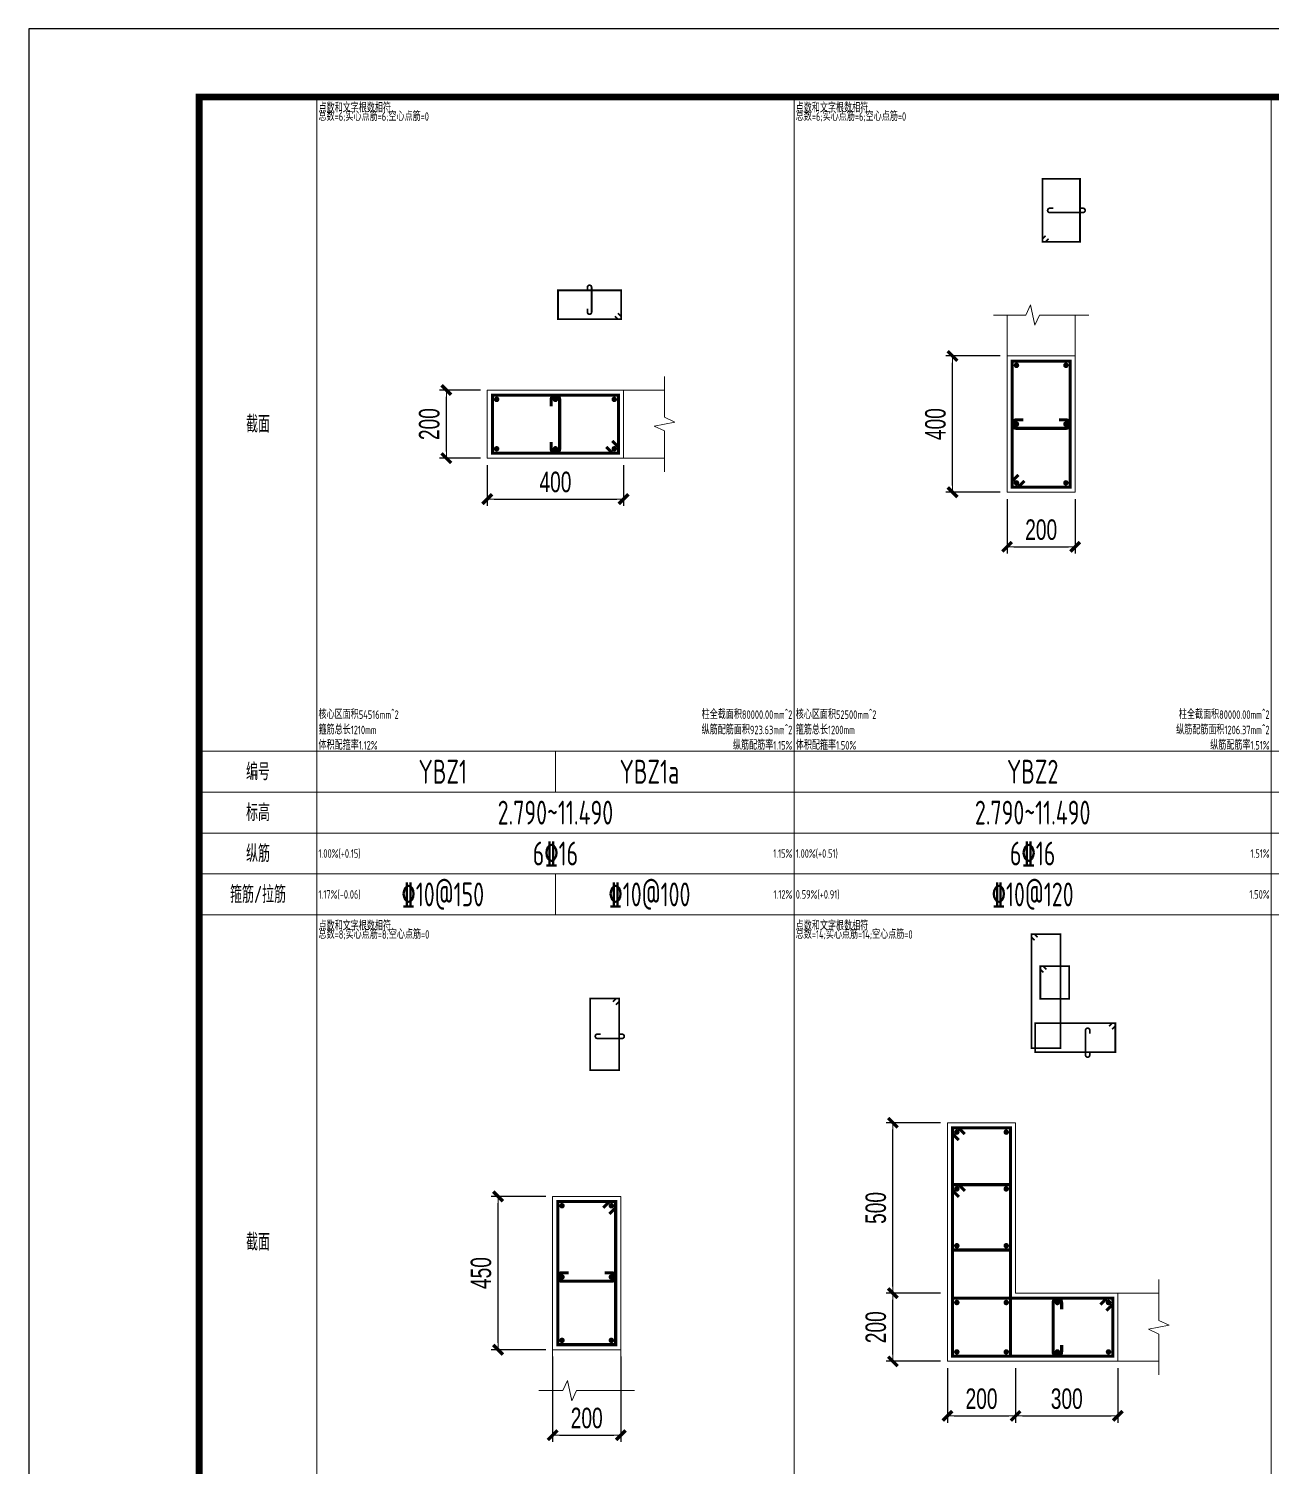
# Model space of a CAD drawing. Extents: x -129922 to 1190196, y -520662 to 139923.
# Drawn here: x 367865 to 386104, y -277581 to -256477 of the extents above; entities that cross this region are included whole.
import ezdxf
from ezdxf.enums import TextEntityAlignment as Align

# ---------------------------------------------------------------- set-up
doc = ezdxf.new("R2010")
doc.units = 0
doc.header["$LTSCALE"] = 1000
doc.header["$MEASUREMENT"] = 0
for name, color, linetype, lineweight in [('S-墙柱-REIN', 1, 'Continuous', 20), ('S-墙柱-大样细线', 7, 'Continuous', 20), ('S-墙柱-编号', 4, 'Continuous', 20), ('S-大样-DIM', 3, 'Continuous', 20), ('S-大样-REIN', 1, 'Continuous', 20), ('S-大样-实线', 2, 'Continuous', 20), ('S-通用-TAB', 7, 'Continuous', 20)]:
    doc.layers.add(name, color=color, linetype=linetype, lineweight=lineweight)
doc.layers.add('Y-云图图框', color=7, linetype='Continuous')
doc.layers.add('z-计算配筋', color=7, linetype='Continuous')
doc.layers.add('配箍校核', color=34, linetype='Continuous', plot=False)
doc.styles.add('_YT_Name', font='', dxfattribs={"width": 0.8})
doc.styles.add('_YT_Sign_Text', font='ros.shx', dxfattribs={"width": 0.8, "bigfont": 'hztxt.shx'})
doc.styles.add('BW_Dim', font='Bweng.shx', dxfattribs={"width": 0.7, "bigfont": 'hztxt.shx'})
doc.styles.add('BW_Rein', font='tssdeng.shx', dxfattribs={"width": 0.7, "bigfont": 'hztxt.shx'})
doc.styles.get("Standard").update_dxf_attribs({"font": 'gbenor.shx', "bigfont": 'gbcbig.shx'})
doc.styles.add('TSSD_Rein', font='tssdeng.shx', dxfattribs={"width": 0.7, "bigfont": 'hztxt.shx'})
doc.styles.get('_YT_Name').set_extended_font_data('SimHei')
doc.dimstyles.new('Cyz_20_100', dxfattribs={"dimtxt": 300, "dimasz": 100, "dimexe": 100, "dimexo": 100, "dimgap": 100, "dimtad": 1, "dimdec": 0, "dimlfac": 0.2, "dimzin": 0, "dimdsep": 46, "dimtxsty": 'BW_Dim', "dimblk": '_bwk', "dimcen": 0, "dimclrt": 7, "dimadec": 0, "dimazin": 0, "dimtfac": 1, "dimtdec": 0, "dimtix": 1, "dimtmove": 2, "dimatfit": 0, "dimfxl": 0, "dimtolj": 1, "dimtzin": 0, "dimarcsym": 0})

# ---------------------------------------------------------------- blocks, each defined once
blk = doc.blocks.new('ECMCTK_A1_横_单行图名--0')
at = {"color": 4}
blk.add_lwpolyline([(0, 0), (841, 0), (841, 594), (0, 594)], close=True, dxfattribs=at)
at = {"const_width": 1}
blk.add_lwpolyline([(25, 10), (831, 10), (831, 584), (25, 584)], close=True, dxfattribs=at)
at = {"color": 80, "flags": 3}
for tag, height, p in [('YTHQINS', 3, (34.31, 585.5)), ('ECMCKEY', 3, (292.07, 288.23)), ('YTTQINS', 5.62, (848.03, 12.81)), ('YTFRAME', 3, (652.76, 5.84)), ('YTBARCODE_T1', 3, (749.78, 5.95))]:
    blk.add_attdef(tag, text='', height=height, dxfattribs=at).set_placement(p, align=Align.MIDDLE_CENTER)
for tag, height, style, width, p in [('证书编号', 4, '_YT_Sign_Text', 0.8, (708.87, 43.81)), ('审查批准号', 4, '_YT_Sign_Text', 0.8, (761.06, 43.81)), ('工程号', 4, '_YT_Sign_Text', 0.5, (804.08, 44.12)), ('设计单位', 6, '_YT_Name', 0.8, (623.75, 38.6)), ('建设单位', 4, '_YT_Sign_Text', 0.8, (734.96, 36.11)), ('阶段', 4, '_YT_Sign_Text', 0.8, (804.08, 35.81)), ('项目号', 4, '_YT_Sign_Text', 0.5, (822.08, 33.72)), ('项目名称', 4, '_YT_Sign_Text', 0.8, (734.96, 28.11)), ('专业', 4, '_YT_Sign_Text', 0.8, (804.08, 27.31)), ('图纸编号', 4, '_YT_Sign_Text', 0.5, (803.93, 19.36)), ('图纸名称', 4.5, '_YT_Name', 0.8, (735.39, 15.06)), ('版本号', 4, '_YT_Sign_Text', 0.8, (822.08, 13)), ('出图比例', 4.2, '_YT_Sign_Text', 0.8, (681.82, 11.78)), ('日期', 4, '_YT_Sign_Text', 0.5, (803.88, 12.13))]:
    blk.add_attdef(tag, text='', height=height, dxfattribs=dict(style=style, width=width)).set_placement(p, align=Align.CENTER)
at = {"style": '_YT_Sign_Text', "width": 0.8, "flags": 3}
for tag, p, height in [('[审定人]', (590.95, 27.81), 4.1), ('{审定人}', (605.87, 26.45), 6.24), ('[校对人]', (642.23, 27.82), 4.1), ('{校对人}', (658.35, 26.53), 6.24), ('{审核人}', (606.98, 18.44), 6.24), ('{设计人}', (658.48, 18.54), 6.24), ('[审核人]', (591.01, 19.76), 4.1), ('[设计人]', (642.47, 20.21), 4.1), ('{项目负责人}', (608.28, 10.72), 6.24), ('{专业负责人}', (658.58, 10.36), 6.24), ('[项目负责人]', (590.78, 12.01), 4.1), ('[专业负责人]', (642.74, 11.77), 4.1)]:
    blk.add_attdef(tag, p, '', height=height, dxfattribs=at)
at = {"color": 80, "flags": 3}
for tag, p in [('YTQRCODE', (551.04, 11.91)), ('YTBZSIT', (25, 10)), ('EXT_TK_LEFT', (25, 10))]:
    blk.add_attdef(tag, p, '', height=3, dxfattribs=at)
blk = doc.blocks.new('_bwk')
blk.add_line((-1, 0), (0, 0))
at = {"const_width": 0.5}
blk.add_lwpolyline([(-0.7, -0.7), (0.7, 0.7)], dxfattribs=at)
blk = doc.blocks.new('*D1474')
at = {"layer": 'Defpoints', "color": 0, "transparency": 16777216}
for p in [(374749, -273607), (375549, -273607), (375549, -275857)]:
    blk.add_point(p, dxfattribs=at)
at = {"layer": 'S-大样-DIM', "color": 0, "lineweight": -2, "transparency": 16777216}
for p, q in [((375449, -273607), (374649, -273607)), ((374749, -275757), (374749, -273707)), ((375449, -275857), (374649, -275857))]:
    blk.add_line(p, q, dxfattribs=at)
at = {"layer": 'S-大样-DIM', "color": 0, "lineweight": -2, "transparency": 16777216, "xscale": 100, "yscale": 100, "zscale": 100}
for p, rotation in [((374749, -273607), 90), ((374749, -275857), 270)]:
    blk.add_blockref('_bwk', p, dxfattribs=dict(at, rotation=rotation))
at = {"layer": 'S-大样-DIM', "color": 7, "transparency": 16777216, "insert": (374499, -274732), "char_height": 300, "attachment_point": 5, "rotation": 90, "style": 'BW_Dim'}
blk.add_mtext('\\A1;450', dxfattribs=at)
blk = doc.blocks.new('*D1475')
at = {"layer": 'Defpoints', "color": 0, "transparency": 16777216}
for p in [(375549, -275857), (376549, -275857), (376549, -277110)]:
    blk.add_point(p, dxfattribs=at)
at = {"layer": 'S-大样-DIM', "color": 0, "lineweight": -2, "transparency": 16777216}
for p, q in [((375549, -275957), (375549, -277210)), ((376549, -275957), (376549, -277210)), ((375649, -277110), (376449, -277110))]:
    blk.add_line(p, q, dxfattribs=at)
at = {"layer": 'S-大样-DIM', "color": 0, "lineweight": -2, "transparency": 16777216, "xscale": 100, "yscale": 100, "zscale": 100, "rotation": 180}
blk.add_blockref('_bwk', (375549, -277110), dxfattribs=at)
at = {"layer": 'S-大样-DIM', "color": 0, "lineweight": -2, "transparency": 16777216, "xscale": 100, "yscale": 100, "zscale": 100}
blk.add_blockref('_bwk', (376549, -277110), dxfattribs=at)
at = {"layer": 'S-大样-DIM', "color": 7, "transparency": 16777216, "insert": (376049, -276860), "char_height": 300, "attachment_point": 5, "style": 'BW_Dim'}
blk.add_mtext('\\A1;200', dxfattribs=at)
blk = doc.blocks.new('*D1476')
at = {"layer": 'Defpoints', "color": 0, "transparency": 16777216}
for p in [(381415, -261277), (382215, -261277), (382215, -263277)]:
    blk.add_point(p, dxfattribs=at)
at = {"layer": 'S-大样-DIM', "color": 0, "lineweight": -2, "transparency": 16777216}
for p, q in [((382115, -261277), (381315, -261277)), ((381415, -263177), (381415, -261377)), ((382115, -263277), (381315, -263277))]:
    blk.add_line(p, q, dxfattribs=at)
at = {"layer": 'S-大样-DIM', "color": 0, "lineweight": -2, "transparency": 16777216, "xscale": 100, "yscale": 100, "zscale": 100}
for p, rotation in [((381415, -261277), 90), ((381415, -263277), 270)]:
    blk.add_blockref('_bwk', p, dxfattribs=dict(at, rotation=rotation))
at = {"layer": 'S-大样-DIM', "color": 7, "transparency": 16777216, "insert": (381165, -262277), "char_height": 300, "attachment_point": 5, "rotation": 90, "style": 'BW_Dim'}
blk.add_mtext('\\A1;400', dxfattribs=at)
blk = doc.blocks.new('*D1477')
at = {"layer": 'Defpoints', "color": 0, "transparency": 16777216}
for p in [(382215, -263277), (383215, -263277), (383215, -264077)]:
    blk.add_point(p, dxfattribs=at)
at = {"layer": 'S-大样-DIM', "color": 0, "lineweight": -2, "transparency": 16777216}
for p, q in [((382215, -263377), (382215, -264177)), ((383215, -263377), (383215, -264177)), ((382315, -264077), (383115, -264077))]:
    blk.add_line(p, q, dxfattribs=at)
at = {"layer": 'S-大样-DIM', "color": 0, "lineweight": -2, "transparency": 16777216, "xscale": 100, "yscale": 100, "zscale": 100, "rotation": 180}
blk.add_blockref('_bwk', (382215, -264077), dxfattribs=at)
at = {"layer": 'S-大样-DIM', "color": 0, "lineweight": -2, "transparency": 16777216, "xscale": 100, "yscale": 100, "zscale": 100}
blk.add_blockref('_bwk', (383215, -264077), dxfattribs=at)
at = {"layer": 'S-大样-DIM', "color": 7, "transparency": 16777216, "insert": (382715, -263827), "char_height": 300, "attachment_point": 5, "style": 'BW_Dim'}
blk.add_mtext('\\A1;200', dxfattribs=at)
blk = doc.blocks.new('*D1496')
at = {"layer": 'Defpoints', "color": 0, "transparency": 16777216}
for p in [(373990, -261777), (374590, -261777), (374590, -262777)]:
    blk.add_point(p, dxfattribs=at)
at = {"layer": 'S-大样-DIM', "color": 0, "lineweight": -2, "transparency": 16777216}
for p, q in [((374490, -261777), (373890, -261777)), ((373990, -262677), (373990, -261877)), ((374490, -262777), (373890, -262777))]:
    blk.add_line(p, q, dxfattribs=at)
at = {"layer": 'S-大样-DIM', "color": 0, "lineweight": -2, "transparency": 16777216, "xscale": 100, "yscale": 100, "zscale": 100}
for p, rotation in [((373990, -261777), 90), ((373990, -262777), 270)]:
    blk.add_blockref('_bwk', p, dxfattribs=dict(at, rotation=rotation))
at = {"layer": 'S-大样-DIM', "color": 7, "transparency": 16777216, "insert": (373740, -262277), "char_height": 300, "attachment_point": 5, "rotation": 90, "style": 'BW_Dim'}
blk.add_mtext('\\A1;200', dxfattribs=at)
blk = doc.blocks.new('*D1497')
at = {"layer": 'Defpoints', "color": 0, "transparency": 16777216}
for p in [(374590, -262777), (376590, -262777), (376590, -263377)]:
    blk.add_point(p, dxfattribs=at)
at = {"layer": 'S-大样-DIM', "color": 0, "lineweight": -2, "transparency": 16777216}
for p, q in [((374590, -262877), (374590, -263477)), ((376590, -262877), (376590, -263477)), ((374690, -263377), (376490, -263377))]:
    blk.add_line(p, q, dxfattribs=at)
at = {"layer": 'S-大样-DIM', "color": 0, "lineweight": -2, "transparency": 16777216, "xscale": 100, "yscale": 100, "zscale": 100, "rotation": 180}
blk.add_blockref('_bwk', (374590, -263377), dxfattribs=at)
at = {"layer": 'S-大样-DIM', "color": 0, "lineweight": -2, "transparency": 16777216, "xscale": 100, "yscale": 100, "zscale": 100}
blk.add_blockref('_bwk', (376590, -263377), dxfattribs=at)
at = {"layer": 'S-大样-DIM', "color": 7, "transparency": 16777216, "insert": (375590, -263127), "char_height": 300, "attachment_point": 5, "style": 'BW_Dim'}
blk.add_mtext('\\A1;400', dxfattribs=at)
blk = doc.blocks.new('*D1446')
at = {"layer": 'Defpoints', "color": 0, "transparency": 16777216}
for p in [(382340, -276027), (383840, -276027), (383840, -276827)]:
    blk.add_point(p, dxfattribs=at)
at = {"layer": 'S-大样-DIM', "color": 0, "lineweight": -2, "transparency": 16777216}
for p, q in [((382340, -276127), (382340, -276927)), ((383840, -276127), (383840, -276927)), ((382440, -276827), (383740, -276827))]:
    blk.add_line(p, q, dxfattribs=at)
at = {"layer": 'S-大样-DIM', "color": 0, "lineweight": -2, "transparency": 16777216, "xscale": 100, "yscale": 100, "zscale": 100, "rotation": 180}
blk.add_blockref('_bwk', (382340, -276827), dxfattribs=at)
at = {"layer": 'S-大样-DIM', "color": 0, "lineweight": -2, "transparency": 16777216, "xscale": 100, "yscale": 100, "zscale": 100}
blk.add_blockref('_bwk', (383840, -276827), dxfattribs=at)
at = {"layer": 'S-大样-DIM', "color": 7, "transparency": 16777216, "insert": (383090, -276577), "char_height": 300, "attachment_point": 5, "style": 'BW_Dim'}
blk.add_mtext('\\A1;300', dxfattribs=at)
blk = doc.blocks.new('*D1447')
at = {"layer": 'Defpoints', "color": 0, "transparency": 16777216}
for p in [(381340, -276027), (382340, -276027), (382340, -276827)]:
    blk.add_point(p, dxfattribs=at)
at = {"layer": 'S-大样-DIM', "color": 0, "lineweight": -2, "transparency": 16777216}
for p, q in [((381340, -276127), (381340, -276927)), ((382340, -276127), (382340, -276927)), ((381440, -276827), (382240, -276827))]:
    blk.add_line(p, q, dxfattribs=at)
at = {"layer": 'S-大样-DIM', "color": 0, "lineweight": -2, "transparency": 16777216, "xscale": 100, "yscale": 100, "zscale": 100, "rotation": 180}
blk.add_blockref('_bwk', (381340, -276827), dxfattribs=at)
at = {"layer": 'S-大样-DIM', "color": 0, "lineweight": -2, "transparency": 16777216, "xscale": 100, "yscale": 100, "zscale": 100}
blk.add_blockref('_bwk', (382340, -276827), dxfattribs=at)
at = {"layer": 'S-大样-DIM', "color": 7, "transparency": 16777216, "insert": (381840, -276577), "char_height": 300, "attachment_point": 5, "style": 'BW_Dim'}
blk.add_mtext('\\A1;200', dxfattribs=at)
blk = doc.blocks.new('*D1448')
at = {"layer": 'Defpoints', "color": 0, "transparency": 16777216}
for p in [(380540, -272527), (381340, -272527), (381340, -275027)]:
    blk.add_point(p, dxfattribs=at)
at = {"layer": 'S-大样-DIM', "color": 0, "lineweight": -2, "transparency": 16777216}
for p, q in [((381240, -272527), (380440, -272527)), ((380540, -274927), (380540, -272627)), ((381240, -275027), (380440, -275027))]:
    blk.add_line(p, q, dxfattribs=at)
at = {"layer": 'S-大样-DIM', "color": 0, "lineweight": -2, "transparency": 16777216, "xscale": 100, "yscale": 100, "zscale": 100}
for p, rotation in [((380540, -272527), 90), ((380540, -275027), 270)]:
    blk.add_blockref('_bwk', p, dxfattribs=dict(at, rotation=rotation))
at = {"layer": 'S-大样-DIM', "color": 7, "transparency": 16777216, "insert": (380290, -273777), "char_height": 300, "attachment_point": 5, "rotation": 90, "style": 'BW_Dim'}
blk.add_mtext('\\A1;500', dxfattribs=at)
blk = doc.blocks.new('*D1449')
at = {"layer": 'Defpoints', "color": 0, "transparency": 16777216}
for p in [(380540, -275027), (381340, -275027), (381340, -276027)]:
    blk.add_point(p, dxfattribs=at)
at = {"layer": 'S-大样-DIM', "color": 0, "lineweight": -2, "transparency": 16777216}
for p, q in [((381240, -275027), (380440, -275027)), ((380540, -275927), (380540, -275127)), ((381240, -276027), (380440, -276027))]:
    blk.add_line(p, q, dxfattribs=at)
at = {"layer": 'S-大样-DIM', "color": 0, "lineweight": -2, "transparency": 16777216, "xscale": 100, "yscale": 100, "zscale": 100}
for p, rotation in [((380540, -275027), 90), ((380540, -276027), 270)]:
    blk.add_blockref('_bwk', p, dxfattribs=dict(at, rotation=rotation))
at = {"layer": 'S-大样-DIM', "color": 7, "transparency": 16777216, "insert": (380290, -275527), "char_height": 300, "attachment_point": 5, "rotation": 90, "style": 'BW_Dim'}
blk.add_mtext('\\A1;200', dxfattribs=at)

msp = doc.modelspace()

# ---------------------------------------------------------------- linework, layer by layer
at = {"layer": 'S-墙柱-REIN', "const_width": 40}
for points in [[(382332.7, -261414.2, 1), (382372.7, -261414.2, 1)], [(383057.7, -261414.2, 1), (383097.7, -261414.2, 1)], [(374707.7, -261914.2, 1), (374747.7, -261914.2, 1)], [(375570.2, -261914.2, 1), (375610.2, -261914.2, 1)], [(376432.7, -261914.2, 1), (376472.7, -261914.2, 1)], [(382332.7, -262276.7, 1), (382372.7, -262276.7, 1)], [(383057.7, -262276.7, 1), (383097.7, -262276.7, 1)], [(374707.7, -262639.2, 1), (374747.7, -262639.2, 1)], [(375570.2, -262639.2, 1), (375610.2, -262639.2, 1)], [(376432.7, -262639.2, 1), (376472.7, -262639.2, 1)], [(382332.7, -263139.2, 1), (382372.7, -263139.2, 1)], [(383057.7, -263139.2, 1), (383097.7, -263139.2, 1)], [(381457.7, -272664.2, 1), (381497.7, -272664.2, 1)], [(382182.7, -272664.2, 1), (382222.7, -272664.2, 1)], [(381457.7, -273497.6, 1), (381497.7, -273497.6, 1)], [(382182.7, -273497.6, 1), (382222.7, -273497.6, 1)], [(375666, -273744.6, 1), (375706, -273744.6, 1)], [(376391, -273744.6, 1), (376431, -273744.6, 1)], [(381457.7, -274330.9, 1), (381497.7, -274330.9, 1)], [(382182.7, -274330.9, 1), (382222.7, -274330.9, 1)], [(375666, -274789.8, 1), (375706, -274789.8, 1)], [(376391, -274789.8, 1), (376431, -274789.8, 1)], [(381457.7, -275164.2, 1), (381497.7, -275164.2, 1)], [(382182.7, -275164.2, 1), (382222.7, -275164.2, 1)], [(382932.7, -275164.2, 1), (382972.7, -275164.2, 1)], [(383682.7, -275164.2, 1), (383722.7, -275164.2, 1)], [(375666, -275719.6, 1), (375706, -275719.6, 1)], [(376391, -275719.6, 1), (376431, -275719.6, 1)], [(381457.7, -275889.2, 1), (381497.7, -275889.2, 1)], [(382182.7, -275889.2, 1), (382222.7, -275889.2, 1)], [(382932.7, -275889.2, 1), (382972.7, -275889.2, 1)], [(383682.7, -275889.2, 1), (383722.7, -275889.2, 1)]]:
    msp.add_lwpolyline(points, format="xyb", close=True, dxfattribs=at)
at = {"layer": 'S-墙柱-大样细线'}
for points in [[(382215.2, -261276.7), (382215.2, -263276.7), (383215.2, -263276.7), (383215.2, -261276.7)], [(376590.2, -262776.7), (376590.2, -261776.7), (374590.2, -261776.7), (374590.2, -262776.7)], [(382340.2, -275026.7), (383840.2, -275026.7), (383840.2, -276026.7), (381340.2, -276026.7), (381340.2, -272526.7), (382340.2, -272526.7)], [(376548.5, -273607.1), (375548.5, -273607.1), (375548.5, -275857.1), (376548.5, -275857.1)]]:
    msp.add_lwpolyline(points, close=True, dxfattribs=at)
at = {"layer": 'S-墙柱-编号'}
for points in [[(375590.2, -267076.7), (375590.2, -267676.7)], [(375590.2, -268876.7), (375590.2, -269476.7)]]:
    msp.add_lwpolyline(points, dxfattribs=at)
at = {"layer": 'S-大样-REIN', "color": 1}
for points, const_width in [([(382824.9, -259558.1), (382778.9, -259604.1), (382734.7, -259604.1), (382734.7, -258679.1), (383284.7, -258679.1), (383284.7, -259604.1), (382734.7, -259604.1), (382734.7, -259559.9), (382780.7, -259513.9)], 25), ([(376506.8, -260649.1), (376552.7, -260695.1), (376552.7, -260739.2), (375627.7, -260739.2), (375627.7, -260314.2), (376552.7, -260314.2), (376552.7, -260739.2), (376508.5, -260739.2), (376462.6, -260693.3)], 25), ([(382470.5, -263109.8), (382378.6, -263201.7), (382290.2, -263201.7), (382290.2, -261351.7), (383140.2, -261351.7), (383140.2, -263201.7), (382290.2, -263201.7), (382290.2, -263113.4), (382382.2, -263021.4)], 45), ([(376423.3, -262521.4), (376515.2, -262613.4), (376515.2, -262701.7), (374665.2, -262701.7), (374665.2, -261851.7), (376515.2, -261851.7), (376515.2, -262701.7), (376426.8, -262701.7), (376334.9, -262609.8)], 45), ([(382661.6, -269804), (382615.7, -269758), (382571.5, -269758), (382571.5, -271433), (382996.5, -271433), (382996.5, -269758), (382571.5, -269758), (382571.5, -269802.2), (382617.4, -269848.2)], 25), ([(376434.3, -270750.7), (376480.2, -270704.7), (376524.4, -270704.7), (376524.4, -271754.7), (376099.4, -271754.7), (376099.4, -270704.7), (376524.4, -270704.7), (376524.4, -270748.9), (376478.5, -270794.9)], 25), ([(383756.8, -271154.4), (383802.7, -271108.4), (383802.7, -271064.2), (382627.7, -271064.2), (382627.7, -271489.2), (383802.7, -271489.2), (383802.7, -271064.2), (383758.5, -271064.2), (383712.6, -271110.2)], 25), ([(381595.5, -272693.7), (381503.6, -272601.7), (381415.2, -272601.7), (381415.2, -275951.7), (382265.2, -275951.7), (382265.2, -272601.7), (381415.2, -272601.7), (381415.2, -272690.1), (381507.2, -272782.1)], 45), ([(376293.2, -273774), (376385.1, -273682.1), (376473.5, -273682.1), (376473.5, -275782.1), (375623.5, -275782.1), (375623.5, -273682.1), (376473.5, -273682.1), (376473.5, -273770.5), (376381.6, -273862.4)], 45), ([(383673.3, -275282.1), (383765.2, -275190.1), (383765.2, -275101.7), (381415.2, -275101.7), (381415.2, -275951.7), (383765.2, -275951.7), (383765.2, -275101.7), (383676.8, -275101.7), (383584.9, -275193.7)], 45)]:
    msp.add_lwpolyline(points, dxfattribs=dict(at, const_width=const_width))
at = {"layer": 'S-大样-REIN'}
for points, const_width in [([(383278.5, -259110.3), (383328.5, -259110.3, -1), (383328.5, -259172.8), (382841, -259172.8, -1), (382841, -259110.3), (382891, -259110.3)], 25), ([(376059, -260320.5), (376059, -260270.5, -1), (376121.5, -260270.5), (376121.5, -260633, -1), (376059, -260633), (376059, -260583)], 25), ([(375527.7, -262014.2), (375527.7, -261914.2, -1), (375652.7, -261914.2), (375652.7, -262639.2, -1), (375527.7, -262639.2), (375527.7, -262539.2)], 45), ([(382977.7, -262214.2), (383077.7, -262214.2, -1), (383077.7, -262339.2), (382352.7, -262339.2, -1), (382352.7, -262214.2), (382452.7, -262214.2)], 45), ([(383427.7, -271483), (383427.7, -271533, -1), (383365.2, -271533), (383365.2, -271170.5, -1), (383427.7, -271170.5), (383427.7, -271220.5)], 25), ([(376518.2, -271227.3), (376568.2, -271227.3, -1), (376568.2, -271289.8), (376205.7, -271289.8, -1), (376205.7, -271227.3), (376255.7, -271227.3)], 25), ([(376311, -274727.3), (376411, -274727.3, -1), (376411, -274852.3), (375686, -274852.3, -1), (375686, -274727.3), (375786, -274727.3)], 45), ([(383015.2, -275789.2), (383015.2, -275889.2, -1), (382890.2, -275889.2), (382890.2, -275164.2, -1), (383015.2, -275164.2), (383015.2, -275264.2)], 45)]:
    msp.add_lwpolyline(points, format="xyb", dxfattribs=dict(at, const_width=const_width))
for points, const_width in [([(382748.7, -270321.1), (382702.7, -270275.1), (382702.7, -270230.9), (383127.7, -270230.9), (383127.7, -270710.1), (382702.7, -270710.1), (382702.7, -270230.9), (382746.9, -270230.9), (382792.9, -270276.9)], 25), ([(381507.2, -273615.4), (381415.2, -273523.5), (381415.2, -273435.1), (382265.2, -273435.1), (382265.2, -274393.4), (381415.2, -274393.4), (381415.2, -273435.1), (381503.6, -273435.1), (381595.5, -273527)], 45)]:
    msp.add_lwpolyline(points, dxfattribs=dict(at, const_width=const_width))
at = {"layer": 'S-大样-实线'}
for points in [[(382015.2, -260676.7), (382490.2, -260676.7), (382560.2, -260526.7), (382620.2, -260826.7), (382690.2, -260676.7), (383415.2, -260676.7)], [(382215.2, -261276.7), (382215.2, -260676.7)], [(383215.2, -261276.7), (383215.2, -260676.7)], [(377190.2, -262976.7), (377190.2, -262376.7), (377040.2, -262306.7), (377340.2, -262246.7), (377190.2, -262176.7), (377190.2, -261576.7)], [(376590.2, -261776.7), (377190.2, -261776.7)], [(376590.2, -262776.7), (377190.2, -262776.7)], [(384440.2, -276226.7), (384440.2, -275626.7), (384290.2, -275556.7), (384590.2, -275496.7), (384440.2, -275426.7), (384440.2, -274826.7)], [(383840.2, -275026.7), (384440.2, -275026.7)], [(375548.5, -275857.1), (375548.5, -276457.1)], [(376548.5, -275857.1), (376548.5, -276457.1)], [(383840.2, -276026.7), (384440.2, -276026.7)], [(375348.5, -276457.1), (375698.5, -276457.1), (375768.5, -276307.1), (375828.5, -276607.1), (375898.5, -276457.1), (376748.5, -276457.1)]]:
    msp.add_lwpolyline(points, dxfattribs=at)
at = {"layer": 'S-通用-TAB'}
for points in [[(370365.2, -269476.7), (370365.2, -257476.7), (372090.2, -257476.7), (372090.2, -269476.7), (370365.2, -269476.7), (370365.2, -268876.7), (372090.2, -268876.7), (372090.2, -268276.7), (370365.2, -268276.7), (370365.2, -267676.7), (372090.2, -267676.7), (372090.2, -267076.7), (370365.2, -267076.7), (370365.2, -269476.7)], [(372090.2, -269476.7), (372090.2, -257476.7), (379090.2, -257476.7), (379090.2, -269476.7), (372090.2, -269476.7), (372090.2, -267076.7), (379090.2, -267076.7), (379090.2, -267676.7), (372090.2, -267676.7), (372090.2, -268276.7), (379090.2, -268276.7), (379090.2, -268876.7), (372090.2, -268876.7), (372090.2, -269476.7)], [(379090.2, -269476.7), (379090.2, -257476.7), (386090.2, -257476.7), (386090.2, -269476.7), (379090.2, -269476.7), (379090.2, -267076.7), (386090.2, -267076.7), (386090.2, -267676.7), (379090.2, -267676.7), (379090.2, -268276.7), (386090.2, -268276.7), (386090.2, -268876.7), (379090.2, -268876.7), (379090.2, -269476.7)], [(386090.2, -269476.7), (386090.2, -257476.7), (393090.2, -257476.7), (393090.2, -269476.7), (386090.2, -269476.7), (386090.2, -267076.7), (393090.2, -267076.7), (393090.2, -267676.7), (386090.2, -267676.7), (386090.2, -268276.7), (393090.2, -268276.7), (393090.2, -268876.7), (386090.2, -268876.7), (386090.2, -269476.7)], [(370365.2, -281476.7), (370365.2, -269476.7), (372090.2, -269476.7), (372090.2, -281476.7), (370365.2, -281476.7), (370365.2, -280876.7), (372090.2, -280876.7), (372090.2, -280276.7), (370365.2, -280276.7), (370365.2, -279676.7), (372090.2, -279676.7), (372090.2, -279076.7), (370365.2, -279076.7), (370365.2, -281476.7)], [(372090.2, -281476.7), (372090.2, -269476.7), (379090.2, -269476.7), (379090.2, -281476.7), (372090.2, -281476.7), (372090.2, -279076.7), (379090.2, -279076.7), (379090.2, -279676.7), (372090.2, -279676.7), (372090.2, -280276.7), (379090.2, -280276.7), (379090.2, -280876.7), (372090.2, -280876.7), (372090.2, -281476.7)], [(379090.2, -281476.7), (379090.2, -269476.7), (386090.2, -269476.7), (386090.2, -281476.7), (379090.2, -281476.7), (379090.2, -279076.7), (386090.2, -279076.7), (386090.2, -279676.7), (379090.2, -279676.7), (379090.2, -280276.7), (386090.2, -280276.7), (386090.2, -280876.7), (379090.2, -280876.7), (379090.2, -281476.7)], [(386090.2, -281476.7), (386090.2, -269476.7), (393090.2, -269476.7), (393090.2, -281476.7), (386090.2, -281476.7), (386090.2, -279076.7), (393090.2, -279076.7), (393090.2, -279676.7), (386090.2, -279676.7), (386090.2, -280276.7), (393090.2, -280276.7), (393090.2, -280876.7), (386090.2, -280876.7), (386090.2, -281476.7)]]:
    msp.add_lwpolyline(points, dxfattribs=at)

# ---------------------------------------------------------------- block references
at = {"layer": 'Y-云图图框', "xscale": 100, "yscale": 100, "zscale": 100}
msp.add_blockref('ECMCTK_A1_横_单行图名--0', (367865.2, -315876.7), dxfattribs=at)

# ---------------------------------------------------------------- texts
at = {"layer": 'S-墙柱-编号', "style": 'TSSD_Rein', "width": 0.7}
for s, p in [('YBZ1', (373938.1, -267376.7)), ('YBZ1a', (376969.2, -267376.7)), ('YBZ2', (382590.2, -267376.7)), ('2.790~11.490', (375590.2, -267976.7)), ('2.790~11.490', (382590.2, -267976.7)), ('6\x8416', (375590.2, -268576.7)), ('\x8410@150', (373938.1, -269176.7)), ('\x8410@100', (376969.2, -269176.7))]:
    msp.add_text(s, height=350, dxfattribs=at).set_placement(p, align=Align.MIDDLE_CENTER)
at = {"layer": 'S-通用-TAB', "style": 'BW_Rein', "width": 0.7}
for s, p in [('截面', (371227.7, -262276.7)), ('编号', (371227.7, -267376.7)), ('标高', (371227.7, -267976.7)), ('纵筋', (371227.7, -268576.7)), ('箍筋/拉筋', (371227.7, -269176.7)), ('截面', (371227.7, -274276.7))]:
    msp.add_text(s, height=250, dxfattribs=at).set_placement(p, align=Align.MIDDLE_CENTER)
at = {"layer": 'z-计算配筋', "style": 'BW_Rein', "width": 0.7}
for s, p in [('6\x8416', (382590.2, -268576.7)), ('\x8410@120', (382590.2, -269176.7))]:
    msp.add_text(s, height=350, dxfattribs=at).set_placement(p, align=Align.MIDDLE_CENTER)
at = {"layer": '配箍校核', "style": 'BW_Rein', "width": 0.7}
for s, p in [('点数和文字根数相符', (372115.2, -257701.7)), ('点数和文字根数相符', (379115.2, -257701.7)), ('总数=6;实心点筋=6;空心点筋=0', (372115.2, -257826.7)), ('总数=6;实心点筋=6;空心点筋=0', (379115.2, -257826.7)), ('核心区面积54516mm^ 2', (372115.2, -266601.7)), ('核心区面积52500mm^ 2', (379115.2, -266601.7)), ('箍筋总长1210mm', (372115.2, -266826.7)), ('箍筋总长1200mm', (379115.2, -266826.7)), ('体积配箍率1.12%', (372115.2, -267051.7)), ('体积配箍率1.50%', (379115.2, -267051.7)), ('点数和文字根数相符', (372115.2, -269701.7)), ('总数=8;实心点筋=8;空心点筋=0', (372115.2, -269826.7)), ('点数和文字根数相符', (379115.2, -269701.7)), ('总数=14;实心点筋=14;空心点筋=0', (379115.2, -269826.7))]:
    msp.add_text(s, height=125, dxfattribs=at).set_placement(p)
for s, p in [('柱全截面积80000.00mm^ 2', (379065.2, -266601.7)), ('柱全截面积80000.00mm^ 2', (386065.2, -266601.7)), ('纵筋配筋面积923.63mm^ 2', (379065.2, -266826.7)), ('纵筋配筋面积1206.37mm^ 2', (386065.2, -266826.7)), ('纵筋配筋率1.15%', (379065.2, -267051.7)), ('纵筋配筋率1.51%', (386065.2, -267051.7))]:
    msp.add_text(s, height=125, dxfattribs=at).set_placement(p, align=Align.RIGHT)
for s, p in [('1.00%(+0.15)', (372115.2, -268576.7)), ('1.00%(+0.51)', (379115.2, -268576.7)), ('0.59%(+0.91)', (379115.2, -269176.7))]:
    msp.add_text(s, height=125, dxfattribs=at).set_placement(p, align=Align.MIDDLE_LEFT)
for s, p in [('1.15%', (379065.2, -268576.7)), ('1.51%', (386065.2, -268576.7)), ('1.50%', (386065.2, -269176.7))]:
    msp.add_text(s, height=125, dxfattribs=at).set_placement(p, align=Align.MIDDLE_RIGHT)
at = {"layer": '配箍校核', "color": 1, "style": 'BW_Rein', "width": 0.7}
msp.add_text('1.17%(-0.06)', height=125, dxfattribs=at).set_placement((372115.2, -269176.7), align=Align.MIDDLE_LEFT)
msp.add_text('1.12%', height=125, dxfattribs=at).set_placement((379065.2, -269176.7), align=Align.MIDDLE_RIGHT)

# ---------------------------------------------------------------- dimensions: what is measured, and where the dimension line sits
at = {"layer": 'S-大样-DIM'}
for base, p1, p2, picture, middle in [((381415.2, -261276.7), (382215.2, -263276.7), (382215.2, -261276.7), '*D1476', (381165.2, -262276.7)), ((373990.2, -261776.7), (374590.2, -262776.7), (374590.2, -261776.7), '*D1496', (373740.2, -262276.7)), ((380540.2, -272526.7), (381340.2, -275026.7), (381340.2, -272526.7), '*D1448', (380290.2, -273776.7)), ((374748.5, -273607.1), (375548.5, -275857.1), (375548.5, -273607.1), '*D1474', (374498.5, -274732.1)), ((380540.2, -275026.7), (381340.2, -276026.7), (381340.2, -275026.7), '*D1449', (380290.2, -275526.7))]:
    dim = msp.add_linear_dim(base=base, p1=p1, p2=p2, angle=90, dimstyle='Cyz_20_100', dxfattribs=at)
    dim.commit()
    dim.dimension.update_dxf_attribs({"geometry": picture, "text_midpoint": middle})
for base, p1, p2, picture, middle in [((376590.2, -263376.7), (374590.2, -262776.7), (376590.2, -262776.7), '*D1497', (375590.2, -263126.7)), ((383215.2, -264076.7), (382215.2, -263276.7), (383215.2, -263276.7), '*D1477', (382715.2, -263826.7)), ((376548.5, -277110.3), (375548.5, -275857.1), (376548.5, -275857.1), '*D1475', (376048.5, -276860.3)), ((382340.2, -276826.7), (381340.2, -276026.7), (382340.2, -276026.7), '*D1447', (381840.2, -276576.7)), ((383840.2, -276826.7), (382340.2, -276026.7), (383840.2, -276026.7), '*D1446', (383090.2, -276576.7))]:
    dim = msp.add_linear_dim(base=base, p1=p1, p2=p2, dimstyle='Cyz_20_100', dxfattribs=at)
    dim.commit()
    dim.dimension.update_dxf_attribs({"geometry": picture, "text_midpoint": middle})

doc.saveas('drawing.dxf')
